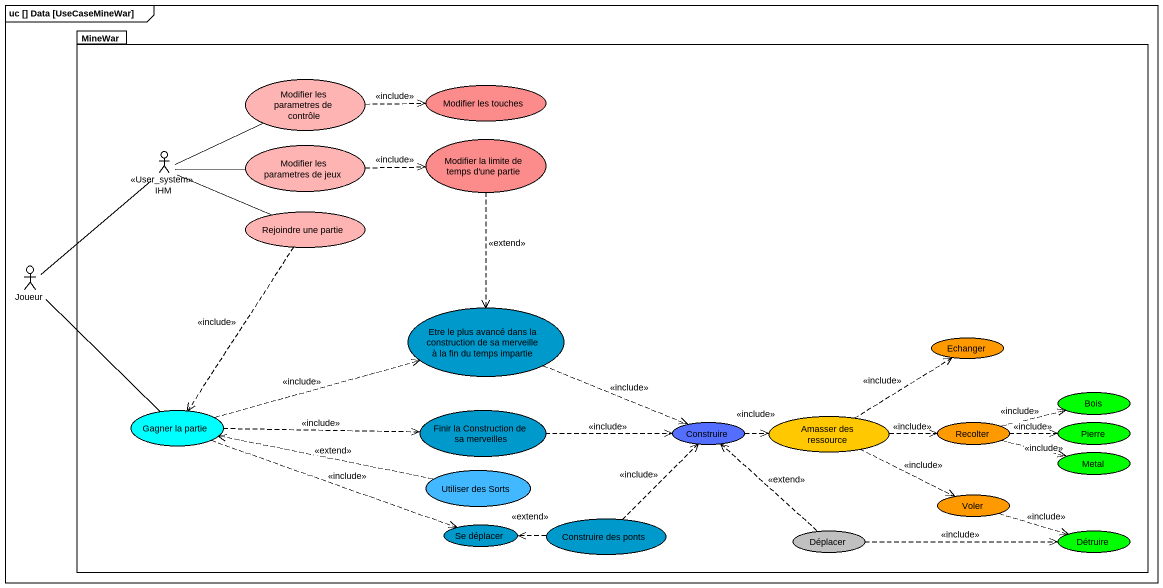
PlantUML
@startuml
mainframe uc [] Data [UseCaseMineWar]
package MineWar {
  usecase "Modifier les parametres de contrôle" as Modifier_les_parametres_de #FFB4B4
  usecase "Modifier les touches" as Modifier_les_touches #FC8B8B
  actor IHM <<User_system>>
  usecase "Modifier les parametres de jeux" as Modifier_les_parametres_de_2 #FFB4B4
  usecase "Modifier la limite de temps d'une partie" as Modifier_la_limite_de_temps #FC8B8B
  usecase "Rejoindre une partie" as Rejoindre_une_partie #FFB4B4
  usecase "Etre le plus avancé dans la construction de sa merveille à la fin du temps impartie" as Etre_le_plus_avancé_dans_la #0099CC
  usecase Echanger #FF9900
  usecase Bois #00FF00
  usecase "Gagner la partie" as Gagner_la_partie #00FFFF
  usecase "Finir la Construction de sa merveilles" as Finir_la_Construction_de_sa #0099CC
  usecase Construire #546FFF
  usecase "Amasser des ressource" as Amasser_des_ressource #FFC800
  usecase Recolter #FF9900
  usecase Pierre #00FF00
  usecase "Utiliser des Sorts" as Utiliser_des_Sorts #41B8FF
  usecase Metal #00FF00
  usecase "Construire des ponts" as Construire_des_ponts #0099CC
  usecase Voler #FF9900
  usecase "Se déplacer" as Se_déplacer #0099CC
  usecase Déplacer #C0C0C0
  usecase Détruire #00FF00
}
actor Joueur
Modifier_les_parametres_de .right.> Modifier_les_touches : <<include>>
IHM -right- Modifier_les_parametres_de
IHM -right- Modifier_les_parametres_de_2
IHM -right- Rejoindre_une_partie
Modifier_les_parametres_de_2 .right.> Modifier_la_limite_de_temps : <<include>>
Modifier_la_limite_de_temps ..> Etre_le_plus_avancé_dans_la : <<extend>>
Rejoindre_une_partie ..> Gagner_la_partie : <<include>>
Joueur -up- IHM
Joueur -- Gagner_la_partie
Etre_le_plus_avancé_dans_la .right.> Construire : <<include>>
Gagner_la_partie .right.> Etre_le_plus_avancé_dans_la : <<include>>
Gagner_la_partie .right.> Finir_la_Construction_de_sa : <<include>>
Gagner_la_partie .right.> Se_déplacer : <<include>>
Finir_la_Construction_de_sa .right.> Construire : <<include>>
Construire .right.> Amasser_des_ressource : <<include>>
Amasser_des_ressource .up.> Echanger : <<include>>
Amasser_des_ressource .right.> Recolter : <<include>>
Amasser_des_ressource .right.> Voler : <<include>>
Recolter .right.> Bois : <<include>>
Recolter .right.> Pierre : <<include>>
Recolter .right.> Metal : <<include>>
Utiliser_des_Sorts .left.> Gagner_la_partie : <<extend>>
Construire_des_ponts .up.> Construire : <<include>>
Construire_des_ponts .left.> Se_déplacer : <<extend>>
Voler .right.> Détruire : <<include>>
Déplacer .up.> Construire : <<extend>>
Déplacer .right.> Détruire : <<include>>
@enduml
